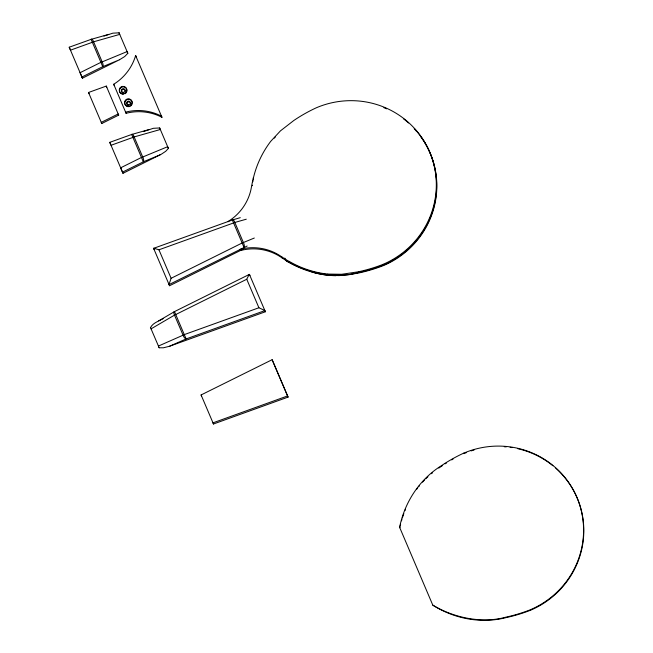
<?xml version="1.0" encoding="UTF-8"?>
<svg xmlns="http://www.w3.org/2000/svg" width="653" height="653" viewBox="0 0 653 653"><rect width="100%" height="100%" fill="white"/><g stroke="black" fill="none" stroke-linecap="round" stroke-linejoin="round"><path stroke-width="0.98" d="M102.758 66.671L119.523 59.75L82.433 78.18L81.927 77.021L102.758 66.671L91.077 39.294A3.926 1.551 76 0 1 93.591 41.816L102.17 61.888A3.926 1.649 68.3 0 1 102.782 66.72M160.075 154.867L143.317 161.789L131.637 134.412A3.926 1.551 76 0 1 134.143 136.942L142.721 157.006A3.926 1.649 68.3 0 1 143.342 161.838L122.486 172.147L122.993 173.306L161.332 154.214L165.691 151.308L168.392 148.411L159.667 127.955L153.292 128.315L143.554 131.539M169.037 284.382L171.102 278.3L241.896 243.12A4.938 0.996 -23.1 0 1 243.398 242.532L254.311 238.027M252.344 185.713L252.425 185.199M466.577 452.537A86.865 85.094 -23.5 0 0 463.859 453.647L463.663 453.182A86.865 85.094 -23.5 0 1 576.909 497.374A86.865 85.094 -23.5 0 1 530.407 609.731L530.587 610.204A156.132 152.949 -23.5 0 1 505.863 617.665C481.098 623.958 454.235 618.775 432.8 605.143L399.612 527.306C404.599 502.386 419.471 479.424 441.142 465.867A156.132 152.941 -23.5 0 1 463.654 453.166M399.963 527.012L399.807 527.763L399.612 527.306M252.784 181.836L253.062 180.587M400.183 526.008L400.591 524.269M253.356 179.338L253.535 178.596M253.233 177.902L251.593 186.097A50.265 49.244 -23.5 0 1 228.207 221.432L228.33 221.726M401.497 520.816L401.921 519.347M402.37 517.886L403.84 513.552M404.933 510.695L405.505 509.283M151.063 328.867L174.506 315.121A4.938 0.996 -23.1 0 1 175.967 314.436L246.752 279.247L249.177 274.456M119.507 33.76L119.058 32.821L127.833 53.293L124.723 56.525L119.581 59.717M150.557 327.667C152.524 322.998 159.136 321.031 163.274 318.599M416.696 489.277L417.618 488.044M418.549 486.828L419.512 485.628M274.309 138.109L275.337 136.967M422.515 482.143L424.621 479.914M425.707 478.829L427.944 476.723M431.429 473.694L432.621 472.723M438.792 468.087L441.338 466.332M158.72 320.86L174.49 311.612L186.121 338.94L264.857 310.608L265.363 311.767L169.307 346.327L163.381 347.796L159.185 347.788L150.402 327.316M80.082 72.695L100.66 62.468A4.938 0.996 -23.1 0 1 102.17 61.888L127.106 51.587M120.634 167.821L141.219 157.593A4.938 0.996 -23.1 0 1 142.721 157.006L167.666 146.705M247.136 246.026L169.054 284.569L169.56 285.728L243.43 249.013M249.911 275.533L249.405 274.374L174.473 311.62A3.926 1.559 57.8 0 0 174.522 315.113M101.762 123.523L118.675 115.124L106.284 86.082L88.522 92.481L101.762 123.523L101.264 122.364L118.177 113.965L118.675 115.124M213.482 424.001L201.091 394.951L272.13 359.705L288.087 397.097L213.482 424.001L212.984 422.842L287.581 395.947L288.087 397.097M158.401 346.066L183.069 335.201A4.938 0.996 -23.1 0 1 184.53 334.516L258.906 307.759L264.734 310.469M169.535 346.245L186.121 338.94A3.926 1.665 65.5 0 1 183.093 335.201L174.506 315.121M70.149 49.416L69.218 47.212L91.118 39.36L108.7 34.372M103.949 36.078L112.855 33.164L119.058 32.821M70.475 50.167L92.097 42.388A4.938 0.996 -23.1 0 1 93.608 41.8L119.768 34.38M110.577 144.215L109.777 142.338L131.669 134.477L149.317 129.474M111.026 145.284L132.657 137.505A4.938 0.996 -23.1 0 1 134.159 136.926L160.328 129.506M169.56 285.728L153.602 248.336L232.346 220.004L240.28 217.669M153.871 248.23L158.948 249.797L233.333 223.04A4.938 0.996 -23.1 0 1 234.835 222.453L246.287 219.204M358.391 271.803L341.617 274.284L327.798 274.072L328.296 275.231L339.054 275.599L348.245 274.831L358.889 272.962A156.132 152.949 -23.5 0 0 383.621 265.51A86.865 85.094 -23.5 0 0 420.385 136.118M159.642 127.955L159.977 128.682M159.128 347.771L158.948 347.355M328.296 275.248A94.114 92.187 -23.5 0 1 311.799 271.999A102.162 100.072 -23.5 0 1 289.328 262.547L288.226 261.902M288.83 261.388L281.778 256.89A50.265 49.244 -23.5 0 0 240.092 249.324L240.598 250.483A50.265 49.244 -23.5 0 1 282.276 258.049L288.006 261.771M289.336 262.547L286.912 261.11M286.691 260.971L286.038 260.563M243.993 247.324L232.313 219.939A3.926 1.551 76 0 1 234.819 222.469M69.218 47.212L82.433 78.18M109.777 142.338L122.993 173.306M253.405 177.934A98.423 96.415 -23.5 0 1 270.677 141.391L280.464 130.853L293.858 120.462A156.132 152.941 -23.5 0 1 316.37 107.761A86.865 85.094 -23.5 0 1 429.633 151.961A86.865 85.094 -23.5 0 1 383.123 264.326L383.613 265.493M281.778 256.89L282.276 258.049M432.8 605.143C452.635 617.191 481.245 624.015 505.667 617.216A156.132 152.949 -23.5 0 0 530.391 609.755M135.628 55.578L161.96 117.311A50.265 49.244 -23.5 0 0 126.094 113.304L113.704 84.253A50.265 49.244 -23.5 0 0 135.628 55.578L136.134 56.738M161.96 117.311L161.454 116.152A50.265 49.244 -23.5 0 0 125.596 112.145L126.094 113.304M113.704 84.253L114.21 85.412M106.284 86.082L106.79 87.241M88.522 92.481L89.028 93.64M81.919 77.005L80.156 72.875M122.478 172.123L120.748 168.082M153.602 248.336L154.108 249.495M201.091 394.951L201.597 396.11M127.833 53.293L127.245 51.905M168.392 148.411L167.894 147.243M284.83 258.098L285.826 260.433C305.653 272.481 334.263 279.304 358.693 272.497A156.132 152.949 -23.5 0 0 383.417 265.045M234.835 222.453L243.398 242.532M249.405 274.374L265.363 311.767M246.752 279.247L258.906 307.759M272.13 359.705L287.581 395.947M158.948 249.797L171.102 278.3M335.985 275.713A90.114 88.269 -23.5 0 1 311.808 271.958M414.19 128.714A86.865 85.094 -23.5 0 1 416.679 131.482M414.622 128.927A86.865 85.094 -23.5 0 1 383.433 265.02M383.858 107.663A86.865 85.094 -23.5 0 1 386.592 108.822M403.407 118.732A86.865 85.094 -23.5 0 1 408.582 122.984M243.381 242.557A3.926 1.649 68.3 0 1 244.018 247.373M123.654 94.203A3.771 3.689 -23.5 0 1 119.605 89.551A3.771 3.689 -23.5 0 1 125.588 87.624A3.771 3.689 -23.5 0 1 124.968 93.787M122.046 92.408A1.886 1.845 -23.5 0 1 122.878 89.494A1.886 1.845 -23.5 0 1 125.392 91.167M132.216 103.607A3.771 3.689 -23.5 0 1 126.38 106.064A3.771 3.689 -23.5 0 1 126.592 99.844A3.771 3.689 -23.5 0 1 132.257 102.505M128.298 105.468A1.886 1.845 -23.5 0 1 127.025 103.19A1.886 1.845 -23.5 0 1 129.359 101.901A1.886 1.845 -23.5 0 1 130.633 104.178M383.115 264.351A156.132 152.949 -23.5 0 1 358.383 271.787M327.79 274.113A98.285 96.277 -23.5 0 1 288.928 261.224M555.76 468.16A86.865 85.094 -23.5 0 1 530.611 610.196M471.172 450.897A86.865 85.094 -23.5 0 1 474.07 450.015M504.279 446.742A86.865 85.094 -23.5 0 1 506.23 446.889M510.115 447.321A86.865 85.094 -23.5 0 1 512.05 447.599M517.853 448.717A86.865 85.094 -23.5 0 1 552.862 465.695M441.346 466.34A156.132 152.941 -23.5 0 1 442.636 465.483M445.183 463.826A156.132 152.941 -23.5 0 1 446.472 463.018M451.696 459.9A156.132 152.941 -23.5 0 1 453.019 459.149M122.535 93.754A3.771 3.689 -23.5 0 0 126.478 88.588A3.771 3.689 -23.5 0 0 120.021 87.869A3.771 3.689 -23.5 0 0 122.535 93.754M122.976 92.375A1.886 1.845 -23.5 0 0 124.952 89.796A1.886 1.845 -23.5 0 0 121.719 89.428A1.886 1.845 -23.5 0 0 122.976 92.375M127.841 106.21A3.771 3.689 -23.5 0 0 131.792 101.044A3.771 3.689 -23.5 0 0 125.335 100.325A3.771 3.689 -23.5 0 0 127.841 106.21M128.282 104.831A1.886 1.845 -23.5 0 0 130.257 102.252A1.886 1.845 -23.5 0 0 127.033 101.892A1.886 1.845 -23.5 0 0 128.282 104.831"/></g></svg>
